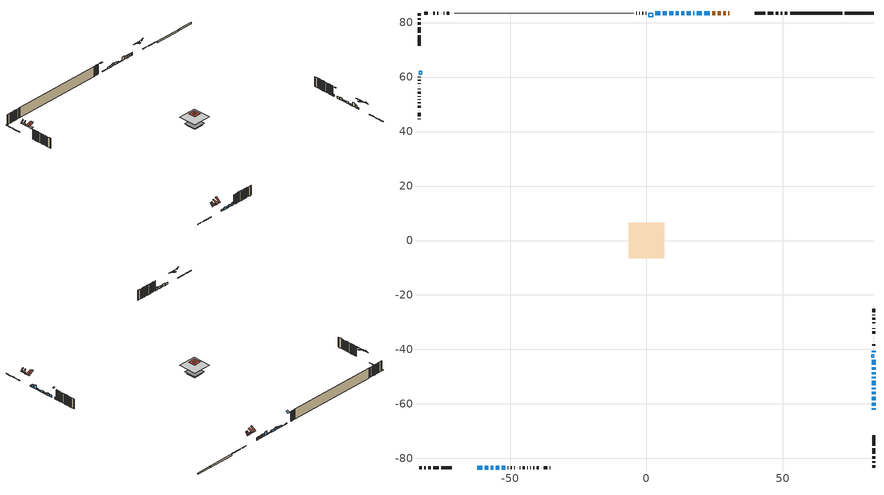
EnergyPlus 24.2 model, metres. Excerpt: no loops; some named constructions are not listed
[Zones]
conditioned space
 floor outside (Floor1 construction): -0.3,-0.3 -0.3,0.3 0.3,0.3 0.3,-0.3 z0.32
 floor outside (Floor2 construction): -0.37,-0.37 -0.37,0.37 0.37,0.37 0.37,-0.37 z0.32
 floor outside (Floor3 construction): -0.7,-0.7 -0.7,0.7 0.7,0.7 0.7,-0.7 z0.32
 floor adiabatic (Floor4 construction): -4.21,-4.21 -4.21,4.21 4.21,4.21 4.21,-4.21 z0.32
 floor adiabatic (AdiabaticFloorConstruction): -6.44,-6.44 -6.44,6.44 6.44,6.44 6.44,-6.44 z5.2
 floor foundation (Slab1 construction): -2.51,-2.51 -2.51,2.51 2.51,2.51 2.51,-2.51 z-0.53
 floor foundation (Slab1 construction 1): -3.38,-3.38 -3.38,3.38 3.38,3.38 3.38,-3.38 z-0.87
 wall outside (RimJoist1 construction): 51.74,83.49 50.79,83.49 / -83.49,-83.49 -82.54,-83.49 / -83.49,83.49 -83.49,82.54 / 83.49,-83.49 83.49,-82.54 z0.32:0.62
 wall outside (RimJoist2 construction): 49.86,83.49 49.28,83.49 / -81.61,-83.49 -81.04,-83.49 / -83.49,81.61 -83.49,81.04 / 83.49,-81.61 83.49,-81.04 z0.32:0.62
 wall outside (RimJoist3 construction): 48.35,83.49 47.42,83.49 / -80.11,-83.49 -79.18,-83.49 / -83.49,80.11 -83.49,79.18 / 83.49,-80.11 83.49,-79.18 z0.32:0.62
 wall outside (RimJoist4 construction): 46.49,83.49 44.52,83.49 / -78.25,-83.49 -76.27,-83.49 / -83.49,78.25 -83.49,76.27 / 83.49,-78.25 83.49,-76.27 z0.32:0.62
 wall outside (RimJoist5 construction): 43.59,83.49 39.64,83.49 / -75.34,-83.49 -71.4,-83.49 / -83.49,75.34 -83.49,71.4 / 83.49,-75.34 83.49,-71.4 z0.32:0.62
 wall outside (AdiabaticWallConstruction 1): 30.43,83.49 30.01,83.49 / 29.09,83.49 28.1,83.49 / 27.17,83.49 26.18,83.49 / 25.25,83.49 24.2,83.49 z0.32:2.35
 wall outside (AdiabaticWallConstruction): 83.49,-62.18 83.49,-61.52 z0.32:1.24; 83.49,-60.59 83.49,-59.62 / -53.03,-83.49 -51.81,-83.49 z0.32:2.45; -62.18,-83.49 -60.35,-83.49 / 83.49,-53.07 83.49,-51.54 / 17.55,83.49 17.15,83.49 / 83.49,-50.61 83.49,-50 z0.32:1.54; -59.42,-83.49 -58,-83.49 / -55.38,-83.49 -53.96,-83.49 z0.32:2.05; 83.49,-58.7 83.49,-57.27 / 23.27,83.49 21.24,83.49 z0.32:3.06; 20.31,83.49 18.48,83.49 z0.32:0.83; 83.49,-56.35 83.49,-55.58 / 83.49,-49.07 83.49,-48.31 / 9.82,83.49 8.4,83.49 z0.32:1.39; 83.49,-54.66 83.49,-53.99 z0.32:0.93; 16.22,83.49 14.69,83.49 / 83.49,-45.54 83.49,-43.71 / -57.08,-83.49 -56.31,-83.49 z0.32:1.69; 13.77,83.49 12.7,83.49 z0.32:2.35; 83.49,-47.38 83.49,-46.47 z0.32:2.15; 11.77,83.49 10.75,83.49 z0.32:1.87; 7.47,83.49 6.04,83.49 z0.32:0.47; 5.12,83.49 3.29,83.49 z0.32:0.78; 83.49,-40.99 83.49,-40.48 z0.32:1.64
 wall outside (Wall10 construction): -0.15,83.49 -0.24,83.49 / -50.89,-83.49 -50.8,-83.49 / -83.49,60.07 -83.49,59.99 / 83.49,-39.55 83.49,-39.47 z0.32:7.64
 wall outside (Wall11 construction): -1.16,83.49 -1.6,83.49 / -49.87,-83.49 -49.44,-83.49 / -83.49,59.06 -83.49,58.62 / 83.49,-38.54 83.49,-38.1 z0.32:7.64
 wall outside (Wall12 construction): -2.53,83.49 -2.64,83.49 / -48.51,-83.49 -48.4,-83.49 / -83.49,57.69 -83.49,57.59 / 83.49,-37.17 83.49,-37.07 z0.32:7.64
 wall outside (Wall13 construction): -3.57,83.49 -3.67,83.49 / -47.47,-83.49 -47.37,-83.49 / -83.49,56.66 -83.49,56.55 / 83.49,-36.14 83.49,-36.03 z0.32:7.64
 wall outside (Wall1 construction): -71.52,83.49 -71.55,83.49 / -46.44,-83.49 -46.41,-83.49 / -83.49,55.62 -83.49,55.6 / 83.49,-35.1 83.49,-35.08 z0.32:7.64
 wall outside (Wall2 construction): -72.48,83.49 -73.32,83.49 / -45.48,-83.49 -44.64,-83.49 / -83.49,54.67 -83.49,53.83 / 83.49,-34.15 83.49,-33.31 z0.32:7.64
 wall outside (Wall3 construction): -74.25,83.49 -74.37,83.49 / -43.71,-83.49 -43.59,-83.49 / -83.49,52.9 -83.49,52.78 / 83.49,-32.38 83.49,-32.26 z0.32:7.64
 wall outside (Wall4 construction): -75.3,83.49 -75.41,83.49 / -42.66,-83.49 -42.55,-83.49 / -83.49,51.85 -83.49,51.74 / 83.49,-31.33 83.49,-31.22 z0.32:7.64
 wall outside (Wall5 construction): -76.34,83.49 -76.7,83.49 / -41.62,-83.49 -41.26,-83.49 / -83.49,50.81 -83.49,50.44 / 83.49,-30.29 83.49,-29.92 z0.32:7.64
 wall outside (Wall6 construction): -77.63,83.49 -78.34,83.49 / -40.33,-83.49 -39.62,-83.49 / -83.49,49.51 -83.49,48.8 / 83.49,-28.99 83.49,-28.28 z0.32:7.64
 wall outside (Wall7 construction): -79.27,83.49 -79.3,83.49 / -38.69,-83.49 -38.66,-83.49 / -83.49,47.88 -83.49,47.85 / 83.49,-27.36 83.49,-27.33 z0.32:7.64
 wall outside (Wall8 construction): -80.23,83.49 -81.6,83.49 / -37.73,-83.49 -36.36,-83.49 / -83.49,46.92 -83.49,45.55 / 83.49,-26.4 83.49,-25.03 z0.32:7.64
 wall outside (Wall9 construction): -82.53,83.49 -82.56,83.49 / -35.43,-83.49 -35.4,-83.49 / -83.49,44.62 -83.49,44.59 / 83.49,-24.1 83.49,-24.07 z0.32:7.64
 wall foundation (FoundationWall1 construction): 83.49,83.49 72.82,83.49 z-0.53:0.28
 wall foundation (FoundationWall2 construction): 71.89,83.49 52.67,83.49 z-0.87:0.32
 wall adiabatic (Wall14 construction): -4.6,83.49 -70.59,83.49 z0.32:7.64
 window (WindowConstruction 20): 83.49,-62.18 83.49,-61.52 z0.32:1.23
 window (WindowConstruction 4): 83.49,-60.59 83.49,-59.62 z0.32:2.45
 window (WindowConstruction 5): -62.18,-83.49 -60.35,-83.49 z0.32:1.54
 window (WindowConstruction 23): -59.42,-83.49 -58,-83.49 z0.32:2.05
 window (WindowConstruction 6): 83.49,-58.7 83.49,-57.28 z0.32:3.06
 window (WindowConstruction 7): 23.27,83.49 21.24,83.49 z0.32:3.06
 window (WindowConstruction 8): 20.31,83.49 18.48,83.49 z0.32:0.83
 window (WindowConstruction 9): 83.49,-56.35 83.49,-55.58 z0.32:1.39
 window (WindowConstruction 21): 83.49,-54.66 83.49,-53.99 z0.32:0.93
 window (WindowConstruction 10): 83.49,-53.06 83.49,-51.54 z0.32:1.54
 window (WindowConstruction 11): 17.55,83.49 17.15,83.49 z0.32:1.54
 window (WindowConstruction 12): 83.49,-50.61 83.49,-50 z0.32:1.54
 window (WindowConstruction 13): 16.22,83.49 14.69,83.49 z0.32:1.69
 window (WindowConstruction 14): 13.76,83.49 12.7,83.49 z0.32:2.35
 window (WindowConstruction 15): 83.49,-49.07 83.49,-48.31 z0.32:1.39
 window (WindowConstruction 16): 83.49,-47.38 83.49,-46.47 z0.32:2.15
 window (WindowConstruction 24): 11.77,83.49 10.75,83.49 z0.32:1.87
 window (WindowConstruction): 83.49,-45.54 83.49,-43.71 z0.32:1.69
 window (WindowConstruction 17): 9.82,83.49 8.4,83.49 z0.32:1.39
 window (WindowConstruction 18): 7.47,83.49 6.05,83.49 z0.32:0.47
 window (WindowConstruction 19): 5.12,83.49 3.29,83.49 z0.32:0.78
 window (WindowConstruction 1): -57.07,-83.49 -56.31,-83.49 z0.32:1.69
 window (WindowConstruction 2): 83.49,-40.99 83.49,-40.48 z0.32:1.64
 window (WindowConstruction 22): -55.38,-83.49 -53.96,-83.49 z0.32:2.05
 window (WindowConstruction 3): -53.03,-83.49 -51.81,-83.49 z0.32:2.45
 door (Door): 30.43,83.49 30.01,83.49 z0.32:2.35
 door (Door 1): 29.09,83.49 28.1,83.49 z0.32:2.35
 door (Door 2): 27.17,83.49 26.18,83.49 z0.32:2.35
 door (Door 3): 25.25,83.49 24.2,83.49 z0.32:2.35
 ceiling adiabatic (AdiabaticFloorConstruction): 6.44,-6.44 6.44,6.44 -6.44,6.44 -6.44,-6.44 z5.2
 roof outside (Roof2 construction): 38.05,83.49,7.64 38.05,81.95,9.81 38.72,81.95,9.81 38.72,83.49,7.64; -69.8,-83.49,7.64 -69.8,-81.95,9.81 -70.47,-81.95,9.81 -70.47,-83.49,7.64; -83.49,69.8,7.64 -81.95,69.8,9.81 -81.95,70.47,9.81 -83.49,70.47,7.64; 83.49,-69.8,7.64 81.95,-69.8,9.81 81.95,-70.47,9.81 83.49,-70.47,7.64
 roof outside (Roof3 construction): 36.44,83.49,7.64 36.44,81.32,9.26 37.12,81.32,9.26 37.12,83.49,7.64; -68.2,-83.49,7.64 -68.2,-81.32,9.26 -68.87,-81.32,9.26 -68.87,-83.49,7.64; -83.49,68.2,7.64 -81.32,68.2,9.26 -81.32,68.87,9.26 -83.49,68.87,7.64; 83.49,-68.2,7.64 81.32,-68.2,9.26 81.32,-68.87,9.26 83.49,-68.87,7.64
 roof outside (Roof4 construction): 35.26,83.49,7.64 35.26,82.59,8.09 35.52,82.59,8.09 35.52,83.49,7.64; -67.02,-83.49,7.64 -67.02,-82.59,8.09 -67.27,-82.59,8.09 -67.27,-83.49,7.64; -83.49,67.02,7.64 -82.59,67.02,8.09 -82.59,67.27,8.09 -83.49,67.27,7.64; 83.49,-67.02,7.64 82.59,-67.02,8.09 82.59,-67.27,8.09 83.49,-67.27,7.64
 roof outside (Roof5 construction): -0.84,0.84 -0.84,-0.84 0.84,-0.84 0.84,0.84 z7.64
 roof outside (Roof6 construction): -2.5,2.5 -2.5,-2.5 2.5,-2.5 2.5,2.5 z7.64
 roof outside (Roof7 construction): 33.33,83.49,7.64 33.33,79.78,9.18 34.33,79.78,9.18 34.33,83.49,7.64; -65.08,-83.49,7.64 -65.08,-79.78,9.18 -66.09,-79.78,9.18 -66.09,-83.49,7.64; -83.49,65.08,7.64 -79.78,65.08,9.18 -79.78,66.09,9.18 -83.49,66.09,7.64; 83.49,-65.08,7.64 79.78,-65.08,9.18 79.78,-66.09,9.18 83.49,-66.09,7.64
 roof outside (Roof8 construction): 31.36,83.49,7.64 31.36,80.15,10.14 32.4,80.15,10.14 32.4,83.49,7.64; -63.11,-83.49,7.64 -63.11,-80.15,10.14 -64.15,-80.15,10.14 -64.15,-83.49,7.64; -83.49,63.11,7.64 -80.15,63.11,10.14 -80.15,64.15,10.14 -83.49,64.15,7.64; 83.49,-63.11,7.64 80.15,-63.11,10.14 80.15,-64.15,10.14 83.49,-64.15,7.64
 roof outside (Roof9 construction): -1.23,1.23 -1.23,-1.23 1.23,-1.23 1.23,1.23 z7.64
 roof outside (AdiabaticRoofConstruction): 83.49,-41.92,7.63 82.72,-41.92,8.02 82.72,-42.78,8.02 83.49,-42.78,7.63; 0.77,83.49,7.63 0.77,82.07,8.34 2.36,82.07,8.34 2.36,83.49,7.63; -83.49,61,7.63 -82.4,61,8.09 -82.4,62.18,8.09 -83.49,62.18,7.63
 skylight (SkylightConstruction): 83.49,-41.92,7.64 82.72,-41.92,8.02 82.72,-42.78,8.02 83.49,-42.78,7.64
 skylight (SkylightConstruction 1): 0.78,83.49,7.64 0.78,82.07,8.34 2.36,82.07,8.34 2.36,83.49,7.64
 skylight (SkylightConstruction 2): -83.49,61,7.64 -82.4,61,8.09 -82.4,62.18,8.09 -83.49,62.18,7.64
[EnergyManagementSystem:Sensor]
Name | Output:Variable or Output:Meter Index Key | Output:Variable or Output:Meter
s_sol_1 | Floor2 | Surface Inside Face Solar Radiation Heat Gain Energy
s_sol_10 | RimJoist1:270 | Surface Inside Face Solar Radiation Heat Gain Energy
s_sol_100 | Wall8:270 | Surface Inside Face Solar Radiation Heat Gain Energy
s_sol_101 | Wall8:90 | Surface Inside Face Solar Radiation Heat Gain Energy
s_sol_102 | Wall9:0 | Surface Inside Face Solar Radiation Heat Gain Energy
s_sol_103 | Wall9:180 | Surface Inside Face Solar Radiation Heat Gain Energy
s_sol_104 | Wall9:270 | Surface Inside Face Solar Radiation Heat Gain Energy
s_sol_105 | Wall9:90 | Surface Inside Face Solar Radiation Heat Gain Energy
s_sol_11 | RimJoist1:90 | Surface Inside Face Solar Radiation Heat Gain Energy
s_sol_12 | RimJoist2:0 | Surface Inside Face Solar Radiation Heat Gain Energy
s_sol_13 | RimJoist2:180 | Surface Inside Face Solar Radiation Heat Gain Energy
s_sol_14 | RimJoist2:270 | Surface Inside Face Solar Radiation Heat Gain Energy
s_sol_15 | RimJoist2:90 | Surface Inside Face Solar Radiation Heat Gain Energy
s_sol_16 | RimJoist3:0 | Surface Inside Face Solar Radiation Heat Gain Energy
s_sol_17 | RimJoist3:180 | Surface Inside Face Solar Radiation Heat Gain Energy
s_sol_18 | RimJoist3:270 | Surface Inside Face Solar Radiation Heat Gain Energy
s_sol_19 | RimJoist3:90 | Surface Inside Face Solar Radiation Heat Gain Energy
s_sol_2 | Floor3 | Surface Inside Face Solar Radiation Heat Gain Energy
s_sol_20 | RimJoist4:0 | Surface Inside Face Solar Radiation Heat Gain Energy
s_sol_21 | RimJoist4:180 | Surface Inside Face Solar Radiation Heat Gain Energy
s_sol_22 | RimJoist4:270 | Surface Inside Face Solar Radiation Heat Gain Energy
s_sol_23 | RimJoist4:90 | Surface Inside Face Solar Radiation Heat Gain Energy
s_sol_24 | RimJoist5:0 | Surface Inside Face Solar Radiation Heat Gain Energy
s_sol_25 | RimJoist5:180 | Surface Inside Face Solar Radiation Heat Gain Energy
s_sol_26 | RimJoist5:270 | Surface Inside Face Solar Radiation Heat Gain Energy
s_sol_27 | RimJoist5:90 | Surface Inside Face Solar Radiation Heat Gain Energy
s_sol_28 | Roof2:0 | Surface Inside Face Solar Radiation Heat Gain Energy
s_sol_29 | Roof2:180 | Surface Inside Face Solar Radiation Heat Gain Energy
s_sol_3 | Floor4 | Surface Inside Face Solar Radiation Heat Gain Energy
s_sol_30 | Roof2:270 | Surface Inside Face Solar Radiation Heat Gain Energy
s_sol_31 | Roof2:90 | Surface Inside Face Solar Radiation Heat Gain Energy
s_sol_32 | Roof3:0 | Surface Inside Face Solar Radiation Heat Gain Energy
s_sol_33 | Roof3:180 | Surface Inside Face Solar Radiation Heat Gain Energy
s_sol_34 | Roof3:270 | Surface Inside Face Solar Radiation Heat Gain Energy
s_sol_35 | Roof3:90 | Surface Inside Face Solar Radiation Heat Gain Energy
s_sol_36 | Roof4:0 | Surface Inside Face Solar Radiation Heat Gain Energy
s_sol_37 | Roof4:180 | Surface Inside Face Solar Radiation Heat Gain Energy
s_sol_38 | Roof4:270 | Surface Inside Face Solar Radiation Heat Gain Energy
s_sol_39 | Roof4:90 | Surface Inside Face Solar Radiation Heat Gain Energy
s_sol_4 | FoundationWall1 | Surface Inside Face Solar Radiation Heat Gain Energy
s_sol_40 | Roof5 | Surface Inside Face Solar Radiation Heat Gain Energy
s_sol_41 | Roof6 | Surface Inside Face Solar Radiation Heat Gain Energy
s_sol_42 | Roof7:0 | Surface Inside Face Solar Radiation Heat Gain Energy
s_sol_43 | Roof7:180 | Surface Inside Face Solar Radiation Heat Gain Energy
s_sol_44 | Roof7:270 | Surface Inside Face Solar Radiation Heat Gain Energy
s_sol_45 | Roof7:90 | Surface Inside Face Solar Radiation Heat Gain Energy
s_sol_46 | Roof8:0 | Surface Inside Face Solar Radiation Heat Gain Energy
s_sol_47 | Roof8:180 | Surface Inside Face Solar Radiation Heat Gain Energy
s_sol_48 | Roof8:270 | Surface Inside Face Solar Radiation Heat Gain Energy
s_sol_49 | Roof8:90 | Surface Inside Face Solar Radiation Heat Gain Energy
s_sol_5 | FoundationWall2 | Surface Inside Face Solar Radiation Heat Gain Energy
s_sol_50 | Roof9 | Surface Inside Face Solar Radiation Heat Gain Energy
s_sol_51 | Slab1 | Surface Inside Face Solar Radiation Heat Gain Energy
s_sol_52 | Slab1 1 | Surface Inside Face Solar Radiation Heat Gain Energy
s_sol_53 | Wall10:0 | Surface Inside Face Solar Radiation Heat Gain Energy
s_sol_54 | Wall10:180 | Surface Inside Face Solar Radiation Heat Gain Energy
s_sol_55 | Wall10:270 | Surface Inside Face Solar Radiation Heat Gain Energy
s_sol_56 | Wall10:90 | Surface Inside Face Solar Radiation Heat Gain Energy
s_sol_57 | Wall11:0 | Surface Inside Face Solar Radiation Heat Gain Energy
s_sol_58 | Wall11:180 | Surface Inside Face Solar Radiation Heat Gain Energy
s_sol_59 | Wall11:270 | Surface Inside Face Solar Radiation Heat Gain Energy
s_sol_6 | inferred conditioned ceiling | Surface Inside Face Solar Radiation Heat Gain Energy
s_sol_60 | Wall11:90 | Surface Inside Face Solar Radiation Heat Gain Energy
s_sol_61 | Wall12:0 | Surface Inside Face Solar Radiation Heat Gain Energy
s_sol_62 | Wall12:180 | Surface Inside Face Solar Radiation Heat Gain Energy
s_sol_63 | Wall12:270 | Surface Inside Face Solar Radiation Heat Gain Energy
s_sol_64 | Wall12:90 | Surface Inside Face Solar Radiation Heat Gain Energy
s_sol_65 | Wall13:0 | Surface Inside Face Solar Radiation Heat Gain Energy
s_sol_66 | Wall13:180 | Surface Inside Face Solar Radiation Heat Gain Energy
s_sol_67 | Wall13:270 | Surface Inside Face Solar Radiation Heat Gain Energy
s_sol_68 | Wall13:90 | Surface Inside Face Solar Radiation Heat Gain Energy
s_sol_69 | Wall14 | Surface Inside Face Solar Radiation Heat Gain Energy
s_sol_7 | inferred conditioned floor | Surface Inside Face Solar Radiation Heat Gain Energy
s_sol_70 | Wall1:0 | Surface Inside Face Solar Radiation Heat Gain Energy
s_sol_71 | Wall1:180 | Surface Inside Face Solar Radiation Heat Gain Energy
s_sol_72 | Wall1:270 | Surface Inside Face Solar Radiation Heat Gain Energy
s_sol_73 | Wall1:90 | Surface Inside Face Solar Radiation Heat Gain Energy
s_sol_74 | Wall2:0 | Surface Inside Face Solar Radiation Heat Gain Energy
s_sol_75 | Wall2:180 | Surface Inside Face Solar Radiation Heat Gain Energy
s_sol_76 | Wall2:270 | Surface Inside Face Solar Radiation Heat Gain Energy
s_sol_77 | Wall2:90 | Surface Inside Face Solar Radiation Heat Gain Energy
s_sol_78 | Wall3:0 | Surface Inside Face Solar Radiation Heat Gain Energy
s_sol_79 | Wall3:180 | Surface Inside Face Solar Radiation Heat Gain Energy
s_sol_8 | RimJoist1:0 | Surface Inside Face Solar Radiation Heat Gain Energy
s_sol_80 | Wall3:270 | Surface Inside Face Solar Radiation Heat Gain Energy
s_sol_81 | Wall3:90 | Surface Inside Face Solar Radiation Heat Gain Energy
s_sol_82 | Wall4:0 | Surface Inside Face Solar Radiation Heat Gain Energy
s_sol_83 | Wall4:180 | Surface Inside Face Solar Radiation Heat Gain Energy
s_sol_84 | Wall4:270 | Surface Inside Face Solar Radiation Heat Gain Energy
s_sol_85 | Wall4:90 | Surface Inside Face Solar Radiation Heat Gain Energy
s_sol_86 | Wall5:0 | Surface Inside Face Solar Radiation Heat Gain Energy
s_sol_87 | Wall5:180 | Surface Inside Face Solar Radiation Heat Gain Energy
s_sol_88 | Wall5:270 | Surface Inside Face Solar Radiation Heat Gain Energy
s_sol_89 | Wall5:90 | Surface Inside Face Solar Radiation Heat Gain Energy
s_sol_9 | RimJoist1:180 | Surface Inside Face Solar Radiation Heat Gain Energy
s_sol_90 | Wall6:0 | Surface Inside Face Solar Radiation Heat Gain Energy
s_sol_91 | Wall6:180 | Surface Inside Face Solar Radiation Heat Gain Energy
s_sol_92 | Wall6:270 | Surface Inside Face Solar Radiation Heat Gain Energy
s_sol_93 | Wall6:90 | Surface Inside Face Solar Radiation Heat Gain Energy
s_sol_94 | Wall7:0 | Surface Inside Face Solar Radiation Heat Gain Energy
s_sol_95 | Wall7:180 | Surface Inside Face Solar Radiation Heat Gain Energy
s_sol_96 | Wall7:270 | Surface Inside Face Solar Radiation Heat Gain Energy
s_sol_97 | Wall7:90 | Surface Inside Face Solar Radiation Heat Gain Energy
s_sol_98 | Wall8:0 | Surface Inside Face Solar Radiation Heat Gain Energy
s_sol_99 | Wall8:180 | Surface Inside Face Solar Radiation Heat Gain Energy
s_surf | Floor1 | Surface Inside Face Net Surface Thermal Radiation Heat Gain Energy
s_surf_1 | Floor2 | Surface Inside Face Net Surface Thermal Radiation Heat Gain Energy
s_surf_10 | RimJoist1:270 | Surface Inside Face Net Surface Thermal Radiation Heat Gain Energy
s_surf_100 | Wall8:270 | Surface Inside Face Net Surface Thermal Radiation Heat Gain Energy
s_surf_101 | Wall8:90 | Surface Inside Face Net Surface Thermal Radiation Heat Gain Energy
s_surf_102 | Wall9:0 | Surface Inside Face Net Surface Thermal Radiation Heat Gain Energy
s_surf_103 | Wall9:180 | Surface Inside Face Net Surface Thermal Radiation Heat Gain Energy
s_surf_104 | Wall9:270 | Surface Inside Face Net Surface Thermal Radiation Heat Gain Energy
s_surf_105 | Wall9:90 | Surface Inside Face Net Surface Thermal Radiation Heat Gain Energy
s_surf_11 | RimJoist1:90 | Surface Inside Face Net Surface Thermal Radiation Heat Gain Energy
s_surf_12 | RimJoist2:0 | Surface Inside Face Net Surface Thermal Radiation Heat Gain Energy
s_surf_13 | RimJoist2:180 | Surface Inside Face Net Surface Thermal Radiation Heat Gain Energy
s_surf_14 | RimJoist2:270 | Surface Inside Face Net Surface Thermal Radiation Heat Gain Energy
s_surf_15 | RimJoist2:90 | Surface Inside Face Net Surface Thermal Radiation Heat Gain Energy
s_surf_16 | RimJoist3:0 | Surface Inside Face Net Surface Thermal Radiation Heat Gain Energy
s_surf_17 | RimJoist3:180 | Surface Inside Face Net Surface Thermal Radiation Heat Gain Energy
s_surf_18 | RimJoist3:270 | Surface Inside Face Net Surface Thermal Radiation Heat Gain Energy
s_surf_19 | RimJoist3:90 | Surface Inside Face Net Surface Thermal Radiation Heat Gain Energy
s_surf_2 | Floor3 | Surface Inside Face Net Surface Thermal Radiation Heat Gain Energy
s_surf_20 | RimJoist4:0 | Surface Inside Face Net Surface Thermal Radiation Heat Gain Energy
s_surf_21 | RimJoist4:180 | Surface Inside Face Net Surface Thermal Radiation Heat Gain Energy
s_surf_22 | RimJoist4:270 | Surface Inside Face Net Surface Thermal Radiation Heat Gain Energy
s_surf_23 | RimJoist4:90 | Surface Inside Face Net Surface Thermal Radiation Heat Gain Energy
s_surf_24 | RimJoist5:0 | Surface Inside Face Net Surface Thermal Radiation Heat Gain Energy
s_surf_25 | RimJoist5:180 | Surface Inside Face Net Surface Thermal Radiation Heat Gain Energy
s_surf_26 | RimJoist5:270 | Surface Inside Face Net Surface Thermal Radiation Heat Gain Energy
s_surf_27 | RimJoist5:90 | Surface Inside Face Net Surface Thermal Radiation Heat Gain Energy
s_surf_28 | Roof2:0 | Surface Inside Face Net Surface Thermal Radiation Heat Gain Energy
s_surf_29 | Roof2:180 | Surface Inside Face Net Surface Thermal Radiation Heat Gain Energy
s_surf_3 | Floor4 | Surface Inside Face Net Surface Thermal Radiation Heat Gain Energy
s_surf_30 | Roof2:270 | Surface Inside Face Net Surface Thermal Radiation Heat Gain Energy
s_surf_31 | Roof2:90 | Surface Inside Face Net Surface Thermal Radiation Heat Gain Energy
s_surf_32 | Roof3:0 | Surface Inside Face Net Surface Thermal Radiation Heat Gain Energy
s_surf_33 | Roof3:180 | Surface Inside Face Net Surface Thermal Radiation Heat Gain Energy
s_surf_34 | Roof3:270 | Surface Inside Face Net Surface Thermal Radiation Heat Gain Energy
s_surf_35 | Roof3:90 | Surface Inside Face Net Surface Thermal Radiation Heat Gain Energy
s_surf_36 | Roof4:0 | Surface Inside Face Net Surface Thermal Radiation Heat Gain Energy
s_surf_37 | Roof4:180 | Surface Inside Face Net Surface Thermal Radiation Heat Gain Energy
s_surf_38 | Roof4:270 | Surface Inside Face Net Surface Thermal Radiation Heat Gain Energy
s_surf_39 | Roof4:90 | Surface Inside Face Net Surface Thermal Radiation Heat Gain Energy
s_surf_4 | FoundationWall1 | Surface Inside Face Net Surface Thermal Radiation Heat Gain Energy
s_surf_40 | Roof5 | Surface Inside Face Net Surface Thermal Radiation Heat Gain Energy
s_surf_41 | Roof6 | Surface Inside Face Net Surface Thermal Radiation Heat Gain Energy
s_surf_42 | Roof7:0 | Surface Inside Face Net Surface Thermal Radiation Heat Gain Energy
s_surf_43 | Roof7:180 | Surface Inside Face Net Surface Thermal Radiation Heat Gain Energy
s_surf_44 | Roof7:270 | Surface Inside Face Net Surface Thermal Radiation Heat Gain Energy
s_surf_45 | Roof7:90 | Surface Inside Face Net Surface Thermal Radiation Heat Gain Energy
s_surf_46 | Roof8:0 | Surface Inside Face Net Surface Thermal Radiation Heat Gain Energy
s_surf_47 | Roof8:180 | Surface Inside Face Net Surface Thermal Radiation Heat Gain Energy
s_surf_48 | Roof8:270 | Surface Inside Face Net Surface Thermal Radiation Heat Gain Energy
s_surf_49 | Roof8:90 | Surface Inside Face Net Surface Thermal Radiation Heat Gain Energy
s_surf_5 | FoundationWall2 | Surface Inside Face Net Surface Thermal Radiation Heat Gain Energy
s_surf_50 | Roof9 | Surface Inside Face Net Surface Thermal Radiation Heat Gain Energy
s_surf_51 | Slab1 | Surface Inside Face Net Surface Thermal Radiation Heat Gain Energy
s_surf_52 | Slab1 1 | Surface Inside Face Net Surface Thermal Radiation Heat Gain Energy
s_surf_53 | Wall10:0 | Surface Inside Face Net Surface Thermal Radiation Heat Gain Energy
s_surf_54 | Wall10:180 | Surface Inside Face Net Surface Thermal Radiation Heat Gain Energy
s_surf_55 | Wall10:270 | Surface Inside Face Net Surface Thermal Radiation Heat Gain Energy
s_surf_56 | Wall10:90 | Surface Inside Face Net Surface Thermal Radiation Heat Gain Energy
s_surf_57 | Wall11:0 | Surface Inside Face Net Surface Thermal Radiation Heat Gain Energy
s_surf_58 | Wall11:180 | Surface Inside Face Net Surface Thermal Radiation Heat Gain Energy
s_surf_59 | Wall11:270 | Surface Inside Face Net Surface Thermal Radiation Heat Gain Energy
s_surf_6 | inferred conditioned ceiling | Surface Inside Face Net Surface Thermal Radiation Heat Gain Energy
s_surf_60 | Wall11:90 | Surface Inside Face Net Surface Thermal Radiation Heat Gain Energy
s_surf_61 | Wall12:0 | Surface Inside Face Net Surface Thermal Radiation Heat Gain Energy
s_surf_62 | Wall12:180 | Surface Inside Face Net Surface Thermal Radiation Heat Gain Energy
s_surf_63 | Wall12:270 | Surface Inside Face Net Surface Thermal Radiation Heat Gain Energy
s_surf_64 | Wall12:90 | Surface Inside Face Net Surface Thermal Radiation Heat Gain Energy
s_surf_65 | Wall13:0 | Surface Inside Face Net Surface Thermal Radiation Heat Gain Energy
s_surf_66 | Wall13:180 | Surface Inside Face Net Surface Thermal Radiation Heat Gain Energy
s_surf_67 | Wall13:270 | Surface Inside Face Net Surface Thermal Radiation Heat Gain Energy
s_surf_68 | Wall13:90 | Surface Inside Face Net Surface Thermal Radiation Heat Gain Energy
s_surf_69 | Wall14 | Surface Inside Face Net Surface Thermal Radiation Heat Gain Energy
s_surf_7 | inferred conditioned floor | Surface Inside Face Net Surface Thermal Radiation Heat Gain Energy
s_surf_70 | Wall1:0 | Surface Inside Face Net Surface Thermal Radiation Heat Gain Energy
s_surf_71 | Wall1:180 | Surface Inside Face Net Surface Thermal Radiation Heat Gain Energy
s_surf_72 | Wall1:270 | Surface Inside Face Net Surface Thermal Radiation Heat Gain Energy
s_surf_73 | Wall1:90 | Surface Inside Face Net Surface Thermal Radiation Heat Gain Energy
s_surf_74 | Wall2:0 | Surface Inside Face Net Surface Thermal Radiation Heat Gain Energy
s_surf_75 | Wall2:180 | Surface Inside Face Net Surface Thermal Radiation Heat Gain Energy
s_surf_76 | Wall2:270 | Surface Inside Face Net Surface Thermal Radiation Heat Gain Energy
s_surf_77 | Wall2:90 | Surface Inside Face Net Surface Thermal Radiation Heat Gain Energy
s_surf_78 | Wall3:0 | Surface Inside Face Net Surface Thermal Radiation Heat Gain Energy
s_surf_79 | Wall3:180 | Surface Inside Face Net Surface Thermal Radiation Heat Gain Energy
s_surf_8 | RimJoist1:0 | Surface Inside Face Net Surface Thermal Radiation Heat Gain Energy
s_surf_80 | Wall3:270 | Surface Inside Face Net Surface Thermal Radiation Heat Gain Energy
s_surf_81 | Wall3:90 | Surface Inside Face Net Surface Thermal Radiation Heat Gain Energy
s_surf_82 | Wall4:0 | Surface Inside Face Net Surface Thermal Radiation Heat Gain Energy
s_surf_83 | Wall4:180 | Surface Inside Face Net Surface Thermal Radiation Heat Gain Energy
s_surf_84 | Wall4:270 | Surface Inside Face Net Surface Thermal Radiation Heat Gain Energy
s_surf_85 | Wall4:90 | Surface Inside Face Net Surface Thermal Radiation Heat Gain Energy
s_surf_86 | Wall5:0 | Surface Inside Face Net Surface Thermal Radiation Heat Gain Energy
s_surf_87 | Wall5:180 | Surface Inside Face Net Surface Thermal Radiation Heat Gain Energy
s_surf_88 | Wall5:270 | Surface Inside Face Net Surface Thermal Radiation Heat Gain Energy
s_surf_89 | Wall5:90 | Surface Inside Face Net Surface Thermal Radiation Heat Gain Energy
s_surf_9 | RimJoist1:180 | Surface Inside Face Net Surface Thermal Radiation Heat Gain Energy
s_surf_90 | Wall6:0 | Surface Inside Face Net Surface Thermal Radiation Heat Gain Energy
s_surf_91 | Wall6:180 | Surface Inside Face Net Surface Thermal Radiation Heat Gain Energy
s_surf_92 | Wall6:270 | Surface Inside Face Net Surface Thermal Radiation Heat Gain Energy
s_surf_93 | Wall6:90 | Surface Inside Face Net Surface Thermal Radiation Heat Gain Energy
s_surf_94 | Wall7:0 | Surface Inside Face Net Surface Thermal Radiation Heat Gain Energy
s_surf_95 | Wall7:180 | Surface Inside Face Net Surface Thermal Radiation Heat Gain Energy
s_surf_96 | Wall7:270 | Surface Inside Face Net Surface Thermal Radiation Heat Gain Energy
s_surf_97 | Wall7:90 | Surface Inside Face Net Surface Thermal Radiation Heat Gain Energy
s_surf_98 | Wall8:0 | Surface Inside Face Net Surface Thermal Radiation Heat Gain Energy
s_surf_99 | Wall8:180 | Surface Inside Face Net Surface Thermal Radiation Heat Gain Energy
[EnergyManagementSystem:Actuator]
Name | Actuated Component Unique | Actuated Component Type | Actuated Component Control Type
fridge_schedule_act | fridge schedule | Schedule:Constant | Schedule Value
infil_flow_act | infil flow | Zone Infiltration | Air Exchange Flow Rate
mech_vent_house_fan_cfis_act | mech vent house fan cfis | ElectricEquipment | Electricity Rate
mech_vent_house_fan_latent_load_act | mech vent house fan latent load | OtherEquipment | Power Level
mech_vent_house_fan_sensible_load_act | mech vent house fan sensible load | OtherEquipment | Power Level
natural_vent_flow_act | natural vent flow | Zone Infiltration | Air Exchange Flow Rate
water_heater_ec_adj_act | water heater energy adjustment1 | OtherEquipment | Power Level
whole_house_fan_act | whole house fan | ElectricEquipment | Electricity Rate
whole_house_fan_flow_act | whole house fan flow | Zone Infiltration | Air Exchange Flow Rate
[EnergyManagementSystem:Program]
boiler_hydronic_pump_disaggregate_program: Set boiler_hydronic_pump_primary_htg = boiler_hydronic_pump_s
boiler_hydronic_pump_power_program: Set heating_plr = boiler_plr_s; Set pump_total_eff = boiler_hydronic_pump_rated_mfr / 1000 * 20000.0 / 1.0; Set pump_vfr = boiler_hydronic_pump_mfr_s / 1000; If pump_vfr > 0; Set boiler_hydronic_pump_pressure_rise_act = 1.0 * heating_plr * pump_total_eff / pump_vfr; Else; Set boiler_hydronic_pump_pressure_rise_act = 0; EndIf
fridge_schedule_program: Set Tin = fridge_tin_s*(9.0/5.0)+32.0; Set fridge_schedule_act = 0; If (Hour == 0); Set fridge_schedule_act = (-0.487+0.019*Tin); ElseIf (Hour == 1); Set fridge_schedule_act = (-0.34+0.016*Tin); ElseIf (Hour == 2); Set fridge_schedule_act = (-0.37+0.017*Tin); ElseIf (Hour == 3); Set fridge_schedule_act = (-0.361+0.016*Tin); ElseIf (Hour == 4); Set fridge_schedule_act = (-0.515+0.018*Tin); ElseIf (Hour == 5); Set fridge_schedule_act = (-0.684+0.021*Tin); ElseIf (Hour == 6); Set fridge_schedule_act = (-0.471+0.019*Tin); ElseIf (Hour == 7); Set fridge_schedule_act = (-0.159+0.015*Tin); ElseIf (Hour == 8); Set fridge_schedule_act = (-0.079+0.015*Tin); ElseIf (Hour == 9); Set fridge_schedule_act = (-0.417+0.019*Tin); ElseIf (Hour == 10); Set fridge_schedule_act = (-0.411+0.018*Tin); ElseIf (Hour == 11); Set fridge_schedule_act = (-0.386+0.018*Tin); ElseIf (Hour == 12); Set fridge_schedule_act = (-0.24+0.016*Tin); ElseIf (Hour == 13); Set fridge_schedule_act = (-0.314+0.017*Tin); ElseIf (Hour == 14); Set fridge_schedule_act = (-0.16+0.015*Tin); ElseIf (Hour == 15); Set fridge_schedule_act = (-0.121+0.015*Tin); ElseIf (Hour == 16); Set fridge_schedule_act = (-0.469+0.02*Tin); ElseIf (Hour == 17); Set fridge_schedule_act = (-0.412+0.02*Tin); ElseIf (Hour == 18); Set fridge_schedule_act = (-0.091+0.017*Tin); ElseIf (Hour == 19); Set fridge_schedule_act = (0.077+0.014*Tin); ElseIf (Hour == 20); Set fridge_schedule_act = (-0.118+0.016*Tin); ElseIf (Hour == 21); Set fridge_schedule_act = (-0.247+0.017*Tin); ElseIf (Hour == 22); Set fridge_schedule_act = (-0.445+0.019*Tin); ElseIf (Hour == 23); Set fridge_schedule_act = (-0.544+0.02*Tin); EndIf
infil_program: Set p_m = 0.14; Set p_s = 0.22; Set s_m = 270; Set s_s = 370; Set z_m = 9.99744; Set z_s = 6.1976900457514805; Set f_t = (((s_m/z_m)^p_m)*((z_s/s_s)^p_s)); Set Tdiff = tin_s-tout_s; Set dT = @Abs Tdiff; Set c = 0.0834; Set Cs = 0.1075; Set Cw = 0.1507; Set n = 0.65; Set sft = (f_t*0.54); Set temp1 = ((c*Cw)*((sft*site_vw_s)^(2*n)))^2; Set Qinf = (((c*Cs*(dT^n))^2)+temp1)^0.5; Set Qinf = (@Max Qinf 0); Set mech_vent_house_fan_sensible_load_act = 0.0; Set mech_vent_house_fan_latent_load_act = 0.0; Set OASupInPb = out_pb_s; Set OASupInTemp = tout_s; Set OASupInW = out_wt_s; Set OASupRho = (@RhoAirFnPbTdbW OASupInPb OASupInTemp OASupInW); Set OASupCp = (@CpAirFnW OASupInW); Set OASupInEnth = (@HFnTdbW OASupInTemp OASupInW); Set ZoneTemp = tin_s; Set ZoneW = win_s; Set ZoneCp = (@CpAirFnW ZoneW); Set ZoneAirEnth = (@HFnTdbW ZoneTemp ZoneW); Set mech_vent_house_fan_cfis_act = 0.0; Set QWHV_cfis_sup = 0.0; Set QWHV_cfis_suppl_sup = 0.0; Set QWHV_cfis_suppl_exh = 0.0; Set Qrange = 0; Set Qrange = Qrange + 0.1416 * mech_vent_range_fan_0_sch_s; Set Qbath = 0; Set Qbath = Qbath + 0.0236 * mech_vent_bath_fan_0_sch_s; Set Qbath = Qbath + 0.0236 * mech_vent_bath_fan_1_sch_s; Set Qbath = Qbath + 0.0236 * mech_vent_bath_fan_2_sch_s; Set Qbath = Qbath + 0.0236 * mech_vent_bath_fan_3_sch_s; Set Qdryer = 0; Set Qdryer = Qdryer + 0.00308 * clothes_dryer_exhaust_0_sch_s; Set QWHV_sup = 0.0; Set QWHV_exh = 0.0; Set Qsupply = QWHV_sup + QWHV_cfis_sup + QWHV_cfis_suppl_sup; Set Qexhaust = Qrange + Qbath + Qdryer + QWHV_exh + QWHV_cfis_suppl_exh; Set Qfan = (@Max Qexhaust Qsupply); Set Qducts = 0; If Qducts < 0; Set Qsupply = Qsupply - Qducts; Else; Set Qexhaust = Qexhaust + Qducts; EndIf; Set Qfan_with_ducts = (@Max Qexhaust Qsupply); Set Qimb = (@Abs (Qsupply - Qexhaust)); If Qinf + Qimb > 0; Set Qtot = Qfan_with_ducts + (Qinf^2) / (Qinf + Qimb); Else; Set Qtot = Qfan_with_ducts; EndIf; Set Qinf_adj = Qtot - Qfan; Set infil_flow_act = Qinf_adj; Set infil_program_Qinf = Qinf_adj; Set infil_program_Qfan = Qfan; Set Qload = Qfan; Set Effectiveness_Sens = 0.0; Set Effectiveness_Lat = 0.0; Set Fan_MFR = Qload * OASupRho; Set ZoneInEnth = OASupInEnth; Set ZoneInTemp = OASupInTemp; Set FanTotalToCond = Fan_MFR * (ZoneInEnth - ZoneAirEnth); Set FanSensToCond = Fan_MFR * ZoneCp * (ZoneInTemp - ZoneTemp); Set FanLatToCond = FanTotalToCond - FanSensToCond; Set mech_vent_house_fan_sensible_load_act = mech_vent_house_fan_sensible_load_act + FanSensToCond; Set mech_vent_house_fan_latent_load_act = mech_vent_house_fan_latent_load_act + FanLatToCond
natural_vent_program: Set Tin = tin_s; Set Tout = tout_s; Set Wout = out_wt_s; Set Pbar = out_pb_s; Set Phiout = (@RhFnTdbWPb Tout Wout Pbar); Set MaxHR = 0.0115; Set Tnvsp = (htg_sp_s + clg_sp_s) / 2; Set NVavail = natural_vent_s; Set ClgSsnAvail = cool_season; Set Qnv = 0; Set Qwhf = 0; Set whole_house_fan_act = 0; If ((Wout < MaxHR) && (Tin > Tout) && (Tin > Tnvsp) && (ClgSsnAvail > 0)); Set WHF_Flow = 0; Set Adj = (Tin-Tnvsp)/(Tin-Tout); Set Adj = (@Min Adj 1); Set Adj = (@Max Adj 0); If (WHF_Flow > 0); Set Qwhf = WHF_Flow*Adj; Set WHF_W = 0; Set whole_house_fan_act = WHF_W*Adj; ElseIf (NVavail > 0); Set NVArea = 0.0; Set Cs = 0.00022795441417904977; Set Cw = 3.5344360534923706e-05; Set Tdiff = Tin-Tout; Set dT = (@Abs Tdiff); Set Vwind = site_vw_s; Set SGNV = NVArea*Adj*((((Cs*dT)+(Cw*(Vwind^2)))^0.5)/1000); Set MaxNV = 3.076112532665857; Set Qnv = (@Min SGNV MaxNV); EndIf; EndIf; Set natural_vent_flow_act = Qnv; Set whole_house_fan_flow_act = Qwhf; Set natural_vent_program_Qnv = Qnv; Set natural_vent_program_Qwhf = Qwhf
total_airflows_program: Set total_infil_flow_rate = 0; Set total_mechvent_flow_rate = 0; Set total_natvent_flow_rate = 0; Set total_whf_flow_rate = 0; Set total_infil_flow_rate = total_infil_flow_rate + (infil_program_Qinf * 1); Set total_mechvent_flow_rate = total_mechvent_flow_rate + (infil_program_Qfan * 1); Set total_natvent_flow_rate = total_natvent_flow_rate + (natural_vent_program_Qnv * 1); Set total_whf_flow_rate = total_whf_flow_rate + (natural_vent_program_Qwhf * 1)
total_loads_program: Set loads_htg_tot = 0; Set loads_clg_tot = 0; If htg_load_cond > 0; Set loads_htg_tot = loads_htg_tot + (htg_load_cond - clg_load_cond) * 1.0; EndIf; Set loads_htg_tot = (@Max loads_htg_tot 0); If clg_load_cond > 0; Set loads_clg_tot = loads_clg_tot + (clg_load_cond - htg_load_cond) * 0.0; EndIf; Set loads_clg_tot = (@Max loads_clg_tot 0)
unmet_hours_program: Set htg_unmet_hours = 0; Set clg_unmet_hours = 0; Set unit_htg_unmet_hours = 0; If ((DayOfYear >= 1) && (DayOfYear <= 365)); Set unit_htg_unmet_hours = unit_htg_unmet_hours + conditioned_space_htg_unmet_s; If unit_htg_unmet_hours > htg_unmet_hours; Set htg_unmet_hours = unit_htg_unmet_hours; EndIf; EndIf
water_heater_EC_adj: If WarmupFlag == 0; Set dhw_e_cons = water_heater_energy + water_heater_on_cycle_parasitic + water_heater_off_cycle_parasitic; Set water_heater_ec_adj_act = 0.0 * dhw_e_cons / 1; EndIf
[EnergyManagementSystem:ProgramCallingManager]
boiler_hydronic_pump_disaggregate_program_calling_manager: EndOfSystemTimestepBeforeHVACReporting; boiler_hydronic_pump_disaggregate_program
boiler_hydronic_pump_power_program_calling_manager: EndOfSystemTimestepBeforeHVACReporting; boiler_hydronic_pump_power_program
component_loads_program_calling_manager: EndOfZoneTimestepAfterZoneReporting; component_loads_program
fridge_schedule_program_calling_manager: BeginZoneTimestepAfterInitHeatBalance; fridge_schedule_program
infil_program_calling_manager: BeginZoneTimestepAfterInitHeatBalance; infil_program
natural_vent_program_calling_manager: BeginZoneTimestepAfterInitHeatBalance; natural_vent_program
total_airflows_program_calling_manager: EndOfZoneTimestepAfterZoneReporting; total_airflows_program
total_loads_program_calling_manager: EndOfZoneTimestepAfterZoneReporting; total_loads_program
unmet_hours_program_calling_manager: EndOfZoneTimestepBeforeZoneReporting; unmet_hours_program
water_heater_EC_adj_ProgramManager: EndOfSystemTimestepBeforeHVACReporting; water_heater_EC_adj
[EnergyManagementSystem:OutputVariable] Type of Data in Variable=Summed
Name | EMS Variable | Update Frequency | EMS Program or Subroutine | Units
boiler hydronic pump disaggregate htg primary | boiler_hydronic_pump_primary_htg | SystemTimestep | boiler_hydronic_pump_disaggregate_program | J
loads_htg_tot_peakload_outvar; loads_htg_tot_annual_outvar; Energy Management System Output Variable 1; Energy Management System Output Variable 45 | loads_htg_tot | ZoneTimestep | total_loads_program | J
loads_clg_tot_peakload_outvar; loads_clg_tot_annual_outvar; Energy Management System Output Variable 2; Energy Management System Output Variable 46 | loads_clg_tot | ZoneTimestep | total_loads_program | J
htg_unmet_hours_annual_outvar; Energy Management System Output Variable 3 | htg_unmet_hours | ZoneTimestep | unmet_hours_program | hr
clg_unmet_hours_annual_outvar; Energy Management System Output Variable 4 | clg_unmet_hours | ZoneTimestep | unmet_hours_program | hr
loads_htg_roofs_annual_outvar; Energy Management System Output Variable 5 | loads_htg_roofs | ZoneTimestep | component_loads_program | J
loads_htg_ceilings_annual_outvar; Energy Management System Output Variable 6 | loads_htg_ceilings | ZoneTimestep | component_loads_program | J
loads_htg_walls_annual_outvar; Energy Management System Output Variable 7 | loads_htg_walls | ZoneTimestep | component_loads_program | J
loads_htg_rim_joists_annual_outvar; Energy Management System Output Variable 8 | loads_htg_rim_joists | ZoneTimestep | component_loads_program | J
loads_htg_foundation_walls_annual_outvar; Energy Management System Output Variable 9 | loads_htg_foundation_walls | ZoneTimestep | component_loads_program | J
loads_htg_doors_annual_outvar; Energy Management System Output Variable 10 | loads_htg_doors | ZoneTimestep | component_loads_program | J
loads_htg_windows_conduction_annual_outvar; Energy Management System Output Variable 11 | loads_htg_windows_conduction | ZoneTimestep | component_loads_program | J
loads_htg_windows_solar_annual_outvar; Energy Management System Output Variable 12 | loads_htg_windows_solar | ZoneTimestep | component_loads_program | J
loads_htg_skylights_conduction_annual_outvar; Energy Management System Output Variable 13 | loads_htg_skylights_conduction | ZoneTimestep | component_loads_program | J
loads_htg_skylights_solar_annual_outvar; Energy Management System Output Variable 14 | loads_htg_skylights_solar | ZoneTimestep | component_loads_program | J
loads_htg_floors_annual_outvar; Energy Management System Output Variable 15 | loads_htg_floors | ZoneTimestep | component_loads_program | J
loads_htg_slabs_annual_outvar; Energy Management System Output Variable 16 | loads_htg_slabs | ZoneTimestep | component_loads_program | J
loads_htg_internal_mass_annual_outvar; Energy Management System Output Variable 17 | loads_htg_internal_mass | ZoneTimestep | component_loads_program | J
loads_htg_infil_annual_outvar; Energy Management System Output Variable 18 | loads_htg_infil | ZoneTimestep | component_loads_program | J
loads_htg_natvent_annual_outvar; Energy Management System Output Variable 19 | loads_htg_natvent | ZoneTimestep | component_loads_program | J
loads_htg_mechvent_annual_outvar; Energy Management System Output Variable 20 | loads_htg_mechvent | ZoneTimestep | component_loads_program | J
loads_htg_whf_annual_outvar; Energy Management System Output Variable 21 | loads_htg_whf | ZoneTimestep | component_loads_program | J
loads_htg_ducts_annual_outvar; Energy Management System Output Variable 22 | loads_htg_ducts | ZoneTimestep | component_loads_program | J
loads_htg_intgains_annual_outvar; Energy Management System Output Variable 23 | loads_htg_intgains | ZoneTimestep | component_loads_program | J
loads_htg_lighting_annual_outvar; Energy Management System Output Variable 24 | loads_htg_lighting | ZoneTimestep | component_loads_program | J
loads_clg_roofs_annual_outvar; Energy Management System Output Variable 25 | loads_clg_roofs | ZoneTimestep | component_loads_program | J
loads_clg_ceilings_annual_outvar; Energy Management System Output Variable 26 | loads_clg_ceilings | ZoneTimestep | component_loads_program | J
loads_clg_walls_annual_outvar; Energy Management System Output Variable 27 | loads_clg_walls | ZoneTimestep | component_loads_program | J
loads_clg_rim_joists_annual_outvar; Energy Management System Output Variable 28 | loads_clg_rim_joists | ZoneTimestep | component_loads_program | J
loads_clg_foundation_walls_annual_outvar; Energy Management System Output Variable 29 | loads_clg_foundation_walls | ZoneTimestep | component_loads_program | J
loads_clg_doors_annual_outvar; Energy Management System Output Variable 30 | loads_clg_doors | ZoneTimestep | component_loads_program | J
loads_clg_windows_conduction_annual_outvar; Energy Management System Output Variable 31 | loads_clg_windows_conduction | ZoneTimestep | component_loads_program | J
loads_clg_windows_solar_annual_outvar; Energy Management System Output Variable 32 | loads_clg_windows_solar | ZoneTimestep | component_loads_program | J
loads_clg_skylights_conduction_annual_outvar; Energy Management System Output Variable 33 | loads_clg_skylights_conduction | ZoneTimestep | component_loads_program | J
loads_clg_skylights_solar_annual_outvar; Energy Management System Output Variable 34 | loads_clg_skylights_solar | ZoneTimestep | component_loads_program | J
loads_clg_floors_annual_outvar; Energy Management System Output Variable 35 | loads_clg_floors | ZoneTimestep | component_loads_program | J
loads_clg_slabs_annual_outvar; Energy Management System Output Variable 36 | loads_clg_slabs | ZoneTimestep | component_loads_program | J
loads_clg_internal_mass_annual_outvar; Energy Management System Output Variable 37 | loads_clg_internal_mass | ZoneTimestep | component_loads_program | J
loads_clg_infil_annual_outvar; Energy Management System Output Variable 38 | loads_clg_infil | ZoneTimestep | component_loads_program | J
loads_clg_natvent_annual_outvar; Energy Management System Output Variable 39 | loads_clg_natvent | ZoneTimestep | component_loads_program | J
loads_clg_mechvent_annual_outvar; Energy Management System Output Variable 40 | loads_clg_mechvent | ZoneTimestep | component_loads_program | J
loads_clg_whf_annual_outvar; Energy Management System Output Variable 41 | loads_clg_whf | ZoneTimestep | component_loads_program | J
loads_clg_ducts_annual_outvar; Energy Management System Output Variable 42 | loads_clg_ducts | ZoneTimestep | component_loads_program | J
loads_clg_intgains_annual_outvar; Energy Management System Output Variable 43 | loads_clg_intgains | ZoneTimestep | component_loads_program | J
loads_clg_lighting_annual_outvar; Energy Management System Output Variable 44 | loads_clg_lighting | ZoneTimestep | component_loads_program | J
[Schedule:Day:Interval]
interior lighting schedule day: No, 01:00, 0.108182, 04:00, 0.0901515, 05:00, 0.0991667, 06:00, 0.162273, 07:00, 0.270455, 08:00, 0.342576, 10:00, 0.369621, 11:00, 0.351591, 12:00, 0.333561, 13:00, 0.324545, 14:00, 0.31553, 15:00, 0.333561, 16:00, 0.369621, 17:00, 0.450758, 18:00, 0.585985, 19:00, 0.775303, 20:00, 0.955606, 21:00, 0.991667, 22:00, 0.712197, 23:00, 0.360606, 24:00, 0.162273
interior lighting schedule day 1: No, 01:00, 0.100909, 04:00, 0.0840909, 05:00, 0.0925, 06:00, 0.151364, 07:00, 0.252273, 08:00, 0.319545, 10:00, 0.344773, 11:00, 0.327955, 12:00, 0.311136, 13:00, 0.302727, 14:00, 0.294318, 15:00, 0.311136, 16:00, 0.344773, 17:00, 0.420455, 18:00, 0.546591, 19:00, 0.723182, 20:00, 0.891364, 21:00, 0.925, 22:00, 0.664318, 23:00, 0.336364, 24:00, 0.151364
interior lighting schedule day 2: No, 01:00, 0.0927273, 04:00, 0.0772727, 05:00, 0.085, 06:00, 0.139091, 07:00, 0.231818, 08:00, 0.293636, 10:00, 0.316818, 11:00, 0.301364, 12:00, 0.285909, 13:00, 0.278182, 14:00, 0.270455, 15:00, 0.285909, 16:00, 0.316818, 17:00, 0.386364, 18:00, 0.502273, 19:00, 0.664545, 20:00, 0.819091, 21:00, 0.85, 22:00, 0.610455, 23:00, 0.309091, 24:00, 0.139091
interior lighting schedule day 3: No, 01:00, 0.0845455, 04:00, 0.0704545, 05:00, 0.0775, 06:00, 0.126818, 07:00, 0.211364, 08:00, 0.267727, 10:00, 0.288864, 11:00, 0.274773, 12:00, 0.260682, 13:00, 0.253636, 14:00, 0.246591, 15:00, 0.260682, 16:00, 0.288864, 17:00, 0.352273, 18:00, 0.457955, 19:00, 0.605909, 20:00, 0.746818, 21:00, 0.775, 22:00, 0.556591, 23:00, 0.281818, 24:00, 0.126818
interior lighting schedule day 4: No, 01:00, 0.0763636, 04:00, 0.0636364, 05:00, 0.07, 06:00, 0.114545, 07:00, 0.190909, 08:00, 0.241818, 10:00, 0.260909, 11:00, 0.248182, 12:00, 0.235455, 13:00, 0.229091, 14:00, 0.222727, 15:00, 0.235455, 16:00, 0.260909, 17:00, 0.318182, 18:00, 0.413636, 19:00, 0.547273, 20:00, 0.674545, 21:00, 0.7, 22:00, 0.502727, 23:00, 0.254545, 24:00, 0.114545
interior lighting schedule day 5: No, 01:00, 0.0727273, 04:00, 0.0606061, 05:00, 0.0666667, 06:00, 0.109091, 07:00, 0.181818, 08:00, 0.230303, 10:00, 0.248485, 11:00, 0.236364, 12:00, 0.224242, 13:00, 0.218182, 14:00, 0.212121, 15:00, 0.224242, 16:00, 0.248485, 17:00, 0.30303, 18:00, 0.393939, 19:00, 0.521212, 20:00, 0.642424, 21:00, 0.666667, 22:00, 0.478788, 23:00, 0.242424, 24:00, 0.109091
interior lighting schedule day 6: No, 01:00, 0.0745455, 04:00, 0.0621212, 05:00, 0.0683333, 06:00, 0.111818, 07:00, 0.186364, 08:00, 0.236061, 10:00, 0.254697, 11:00, 0.242273, 12:00, 0.229848, 13:00, 0.223636, 14:00, 0.217424, 15:00, 0.229848, 16:00, 0.254697, 17:00, 0.310606, 18:00, 0.403788, 19:00, 0.534242, 20:00, 0.658485, 21:00, 0.683333, 22:00, 0.490758, 23:00, 0.248485, 24:00, 0.111818
interior lighting schedule day 7: No, 01:00, 0.08, 04:00, 0.0666667, 05:00, 0.0733333, 06:00, 0.12, 07:00, 0.2, 08:00, 0.253333, 10:00, 0.273333, 11:00, 0.26, 12:00, 0.246667, 13:00, 0.24, 14:00, 0.233333, 15:00, 0.246667, 16:00, 0.273333, 17:00, 0.333333, 18:00, 0.433333, 19:00, 0.573333, 20:00, 0.706667, 21:00, 0.733333, 22:00, 0.526667, 23:00, 0.266667, 24:00, 0.12
interior lighting schedule day 8: No, 01:00, 0.0890909, 04:00, 0.0742424, 05:00, 0.0816667, 06:00, 0.133636, 07:00, 0.222727, 08:00, 0.282121, 10:00, 0.304394, 11:00, 0.289545, 12:00, 0.274697, 13:00, 0.267273, 14:00, 0.259848, 15:00, 0.274697, 16:00, 0.304394, 17:00, 0.371212, 18:00, 0.482576, 19:00, 0.638485, 20:00, 0.78697, 21:00, 0.816667, 22:00, 0.586515, 23:00, 0.29697, 24:00, 0.133636
interior lighting schedule day 9: No, 01:00, 0.0972727, 04:00, 0.0810606, 05:00, 0.0891667, 06:00, 0.145909, 07:00, 0.243182, 08:00, 0.30803, 10:00, 0.332348, 11:00, 0.316136, 12:00, 0.299924, 13:00, 0.291818, 14:00, 0.283712, 15:00, 0.299924, 16:00, 0.332348, 17:00, 0.405303, 18:00, 0.526894, 19:00, 0.697121, 20:00, 0.859242, 21:00, 0.891667, 22:00, 0.640379, 23:00, 0.324242, 24:00, 0.145909
interior lighting schedule day 10: No, 01:00, 0.105455, 04:00, 0.0878788, 05:00, 0.0966667, 06:00, 0.158182, 07:00, 0.263636, 08:00, 0.333939, 10:00, 0.360303, 11:00, 0.342727, 12:00, 0.325152, 13:00, 0.316364, 14:00, 0.307576, 15:00, 0.325152, 16:00, 0.360303, 17:00, 0.439394, 18:00, 0.571212, 19:00, 0.755758, 20:00, 0.931515, 21:00, 0.966667, 22:00, 0.694242, 23:00, 0.351515, 24:00, 0.158182
interior lighting schedule day 11: No, 01:00, 0.109091, 04:00, 0.0909091, 05:00, 0.1, 06:00, 0.163636, 07:00, 0.272727, 08:00, 0.345455, 10:00, 0.372727, 11:00, 0.354545, 12:00, 0.336364, 13:00, 0.327273, 14:00, 0.318182, 15:00, 0.336364, 16:00, 0.372727, 17:00, 0.454545, 18:00, 0.590909, 19:00, 0.781818, 20:00, 0.963636, 21:00, 1, 22:00, 0.718182, 23:00, 0.363636, 24:00, 0.163636
interior lighting schedule default day; occupants schedule default day; clothes dryer schedule default day; cooking range schedule default day; mech vent bath fan 0 schedule default day; mech vent bath fan 1 schedule default day; mech vent bath fan 2 schedule default day; mech vent bath fan 3 schedule default day; mech vent range fan 0 schedule default day; misc plug loads schedule default day; general water use schedule default day; clothes dryer exhaust 0 schedule default day; cooling season schedule day; cooling season schedule day 2; cooling season schedule default day: No, 24:00, 0
occupants schedule day: No, 05:00, 0.426829, 06:00, 0.719512, 07:00, 1, 08:00, 0.670732, 09:00, 0.329268, 14:00, 0.170732, 15:00, 0.231707, 16:00, 0.329268, 17:00, 0.5, 18:00, 0.670732, 19:00, 0.829268, 21:00, 1, 22:00, 0.853659, 23:00, 0.646341, 24:00, 0.426829
clothes dryer schedule day; clothes dryer exhaust 0 schedule day: No, 01:00, 0.123457, 02:00, 0.0740741, 03:00, 0.0493827, 04:00, 0.0246914, 05:00, 0.0493827, 06:00, 0.0740741, 07:00, 0.197531, 08:00, 0.395062, 09:00, 0.592593, 10:00, 0.839506, 11:00, 0.962963, 12:00, 1, 13:00, 0.91358, 14:00, 0.82716, 15:00, 0.716049, 16:00, 0.753086, 17:00, 0.679012, 18:00, 0.666667, 20:00, 0.62963, 21:00, 0.641975, 22:00, 0.666667, 23:00, 0.54321, 24:00, 0.296296
cooking range schedule day: No, 05:00, 0.0597015, 06:00, 0.11194, 07:00, 0.171642, 08:00, 0.291045, 11:00, 0.343284, 12:00, 0.402985, 13:00, 0.462687, 14:00, 0.343284, 15:00, 0.291045, 16:00, 0.402985, 17:00, 0.567164, 18:00, 1, 19:00, 0.850746, 20:00, 0.432836, 21:00, 0.291045, 22:00, 0.231343, 23:00, 0.171642, 24:00, 0.11194
mech vent bath fan 0 schedule day; mech vent bath fan 1 schedule day; mech vent bath fan 2 schedule day; mech vent bath fan 3 schedule day: No, 07:00, 0, 08:00, 1, 09:00, 0.2, 24:00, 0
mech vent range fan 0 schedule day: No, 18:00, 0, 19:00, 1, 20:00, 0.2, 24:00, 0
misc plug loads schedule day: No, 06:00, 0.705882, 07:00, 0.745098, 08:00, 0.803922, 15:00, 0.823529, 16:00, 0.862745, 17:00, 0.921569, 18:00, 0.980392, 19:00, 1, 20:00, 0.980392, 21:00, 0.941176, 22:00, 0.862745, 23:00, 0.784314, 24:00, 0.72549
general water use schedule day: No, 01:00, 0.315068, 03:00, 0.287671, 04:00, 0.342466, 05:00, 0.369863, 06:00, 0.520548, 07:00, 0.60274, 08:00, 0.534247, 10:00, 0.506849, 11:00, 0.465753, 14:00, 0.479452, 15:00, 0.534247, 16:00, 0.589041, 17:00, 0.69863, 18:00, 0.876712, 19:00, 0.890411, 20:00, 0.986301, 21:00, 1, 22:00, 0.863014, 23:00, 0.616438, 24:00, 0.465753
cooling season schedule day 1: No, 24:00, 1
exterior lighting schedule day: No, 01:00, 0.566667, 03:00, 0.524167, 05:00, 0.495833, 06:00, 0.5525, 07:00, 0.623333, 08:00, 0.580833, 09:00, 0.439167, 10:00, 0.354167, 12:00, 0.34, 13:00, 0.354167, 14:00, 0.396667, 15:00, 0.425, 16:00, 0.495833, 17:00, 0.623333, 18:00, 0.793333, 19:00, 0.906667, 20:00, 0.963333, 21:00, 0.991667, 22:00, 0.920833, 23:00, 0.793333, 24:00, 0.665833
exterior lighting schedule day 1: No, 01:00, 0.528571, 03:00, 0.488929, 05:00, 0.4625, 06:00, 0.515357, 07:00, 0.581429, 08:00, 0.541786, 09:00, 0.409643, 10:00, 0.330357, 12:00, 0.317143, 13:00, 0.330357, 14:00, 0.37, 15:00, 0.396429, 16:00, 0.4625, 17:00, 0.581429, 18:00, 0.74, 19:00, 0.845714, 20:00, 0.898571, 21:00, 0.925, 22:00, 0.858929, 23:00, 0.74, 24:00, 0.621071
exterior lighting schedule day 10: No, 01:00, 0.552381, 03:00, 0.510952, 05:00, 0.483333, 06:00, 0.538571, 07:00, 0.607619, 08:00, 0.56619, 09:00, 0.428095, 10:00, 0.345238, 12:00, 0.331429, 13:00, 0.345238, 14:00, 0.386667, 15:00, 0.414286, 16:00, 0.483333, 17:00, 0.607619, 18:00, 0.773333, 19:00, 0.88381, 20:00, 0.939048, 21:00, 0.966667, 22:00, 0.897619, 23:00, 0.773333, 24:00, 0.649048
exterior lighting schedule day 11: No, 01:00, 0.571429, 03:00, 0.528571, 05:00, 0.5, 06:00, 0.557143, 07:00, 0.628571, 08:00, 0.585714, 09:00, 0.442857, 10:00, 0.357143, 12:00, 0.342857, 13:00, 0.357143, 14:00, 0.4, 15:00, 0.428571, 16:00, 0.5, 17:00, 0.628571, 18:00, 0.8, 19:00, 0.914286, 20:00, 0.971429, 21:00, 1, 22:00, 0.928571, 23:00, 0.8, 24:00, 0.671429
exterior lighting schedule day 2: No, 01:00, 0.485714, 03:00, 0.449286, 05:00, 0.425, 06:00, 0.473571, 07:00, 0.534286, 08:00, 0.497857, 09:00, 0.376429, 10:00, 0.303571, 12:00, 0.291429, 13:00, 0.303571, 14:00, 0.34, 15:00, 0.364286, 16:00, 0.425, 17:00, 0.534286, 18:00, 0.68, 19:00, 0.777143, 20:00, 0.825714, 21:00, 0.85, 22:00, 0.789286, 23:00, 0.68, 24:00, 0.570714
exterior lighting schedule day 3: No, 01:00, 0.442857, 03:00, 0.409643, 05:00, 0.3875, 06:00, 0.431786, 07:00, 0.487143, 08:00, 0.453929, 09:00, 0.343214, 10:00, 0.276786, 12:00, 0.265714, 13:00, 0.276786, 14:00, 0.31, 15:00, 0.332143, 16:00, 0.3875, 17:00, 0.487143, 18:00, 0.62, 19:00, 0.708571, 20:00, 0.752857, 21:00, 0.775, 22:00, 0.719643, 23:00, 0.62, 24:00, 0.520357
exterior lighting schedule day 4: No, 01:00, 0.4, 03:00, 0.37, 05:00, 0.35, 06:00, 0.39, 07:00, 0.44, 08:00, 0.41, 09:00, 0.31, 10:00, 0.25, 12:00, 0.24, 13:00, 0.25, 14:00, 0.28, 15:00, 0.3, 16:00, 0.35, 17:00, 0.44, 18:00, 0.56, 19:00, 0.64, 20:00, 0.68, 21:00, 0.7, 22:00, 0.65, 23:00, 0.56, 24:00, 0.47
